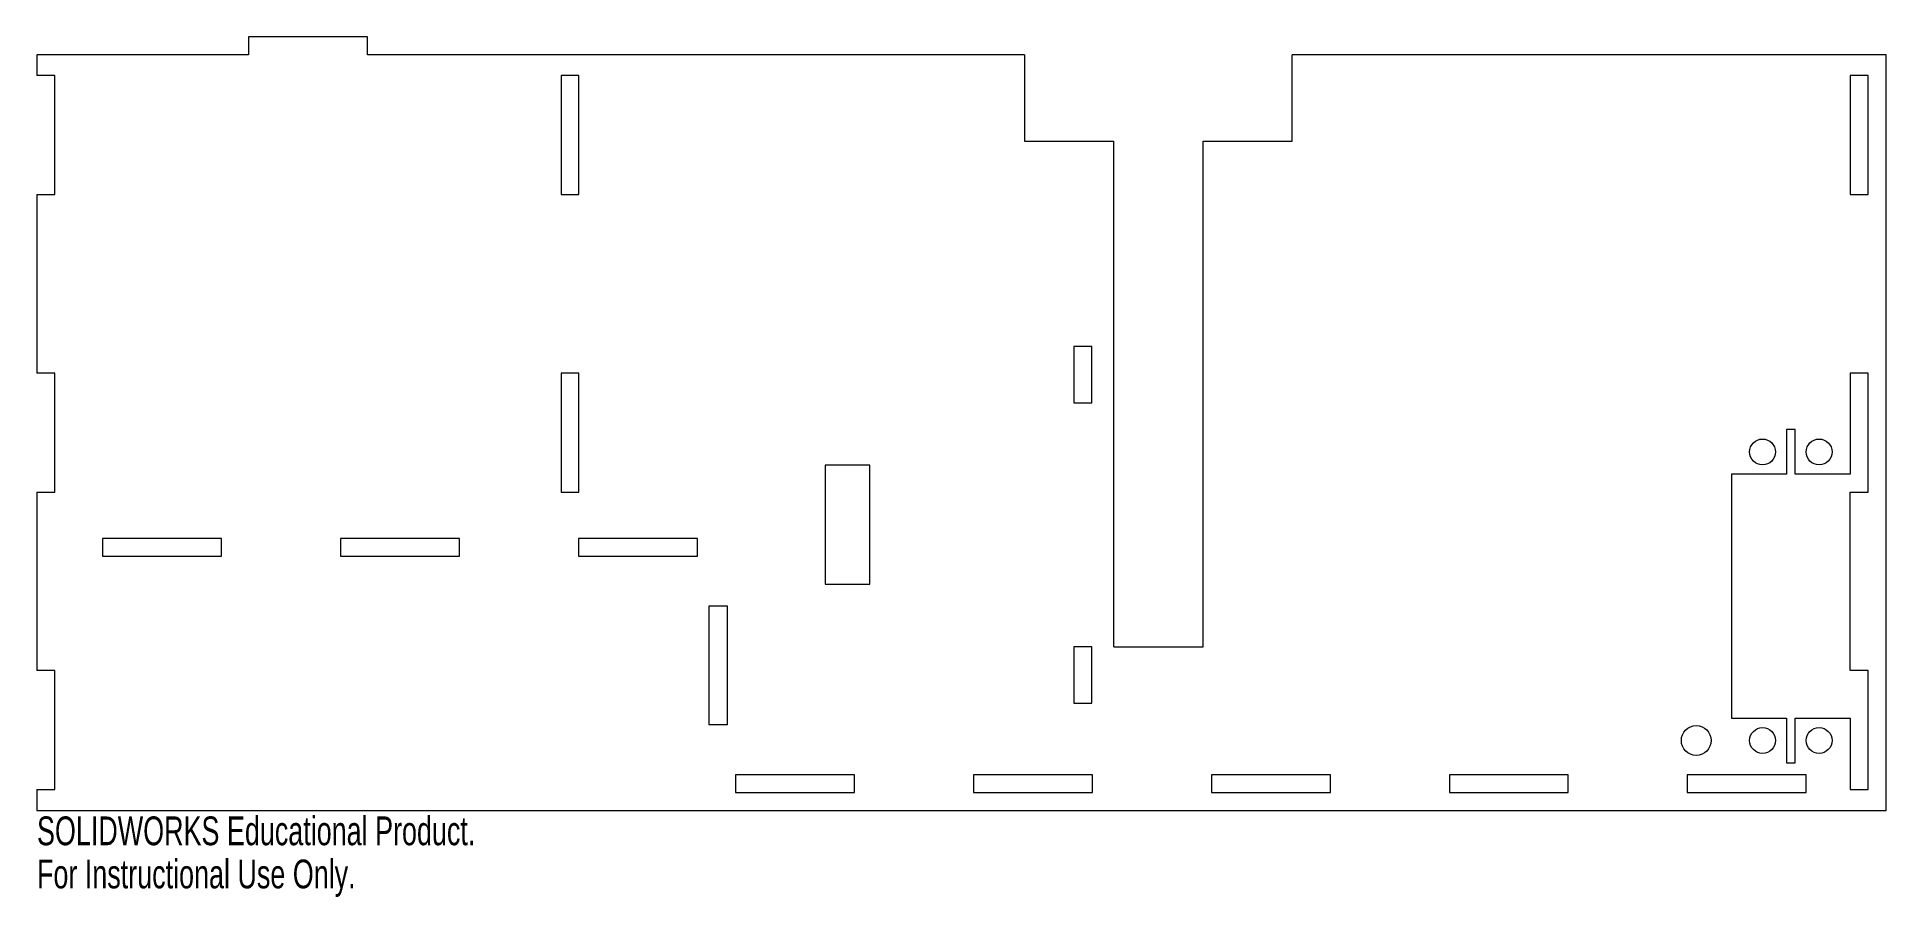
# Model space of a CAD drawing. Header units: millimetres. Extents: x -155 to 155, y -78 to 66.
import ezdxf

# ---------------------------------------------------------------- set-up
doc = ezdxf.new("R2010")
doc.units = ezdxf.units.MM
doc.styles.add('SLDTEXTSTYLE0', font='TXT', dxfattribs={"width": 0.7})

msp = doc.modelspace()

# ---------------------------------------------------------------- linework, layer by layer
at = {"color": 7, "linetype": 'Continuous', "lineweight": 15}
for p, q in [((-119.855, 66.5), (-119.855, 63.5)), ((-99.855, 66.5), (-119.855, 66.5)), ((-99.855, 63.5), (-99.855, 66.5)), ((-155.4, 63.5), (-155.4, 60)), ((-119.855, 63.5), (-155.4, 63.5)), ((10.6, 63.5), (-99.855, 63.5)), ((10.6, 63.5), (10.6, 49)), ((55.6, 49), (55.6, 63.5)), ((155.4, 63.5), (55.6, 63.5)), ((155.4, -63.5), (155.4, 63.5)), ((-152.4, 60), (-155.4, 60)), ((-152.4, 40), (-152.4, 60)), ((-64.31, 60), (-67.31, 60)), ((-67.31, 60), (-67.31, 40)), ((-64.31, 40), (-64.31, 60)), ((152.4, 60), (149.4, 60)), ((149.4, 60), (149.4, 40)), ((152.4, 40), (152.4, 60)), ((10.6, 49), (25.6, 49)), ((25.6, -36), (25.6, 49)), ((40.6, -36), (40.6, 49)), ((40.6, 49), (55.6, 49)), ((-155.4, 40), (-152.4, 40)), ((-155.4, 40), (-155.4, 10)), ((-67.31, 40), (-64.31, 40)), ((149.4, 40), (152.4, 40)), ((21.9, 14.5), (18.9, 14.5)), ((18.9, 14.5), (18.9, 5)), ((21.9, 5), (21.9, 14.5)), ((-152.4, 10), (-155.4, 10)), ((-152.4, -10), (-152.4, 10)), ((-64.31, 10), (-67.31, 10)), ((-67.31, 10), (-67.31, -10)), ((-64.31, -10), (-64.31, 10)), ((152.4, 10), (149.4, 10)), ((149.4, 10), (149.4, -7)), ((152.4, -10), (152.4, 10)), ((18.9, 5), (21.9, 5)), ((140.15, 0.5), (138.65, 0.5)), ((138.65, 0.5), (138.65, -7)), ((140.15, -7), (140.15, 0.5)), ((-15.4, -5.5), (-22.9, -5.5)), ((-22.9, -5.5), (-22.9, -25.5)), ((-15.4, -25.5), (-15.4, -5.5)), ((138.65, -7), (129.4, -7)), ((129.4, -7), (129.4, -48)), ((149.4, -7), (140.15, -7)), ((-155.4, -10), (-155.4, -40)), ((-155.4, -10), (-152.4, -10)), ((-67.31, -10), (-64.31, -10)), ((149.4, -40), (149.4, -10)), ((149.4, -10), (152.4, -10)), ((-124.4, -17.78), (-144.4, -17.78)), ((-144.4, -17.78), (-144.4, -20.78)), ((-124.4, -20.78), (-124.4, -17.78)), ((-84.4, -17.78), (-104.4, -17.78)), ((-104.4, -17.78), (-104.4, -20.78)), ((-84.4, -20.78), (-84.4, -17.78)), ((-44.4, -17.78), (-64.4, -17.78)), ((-64.4, -17.78), (-64.4, -20.78)), ((-44.4, -20.78), (-44.4, -17.78)), ((-144.4, -20.78), (-124.4, -20.78)), ((-104.4, -20.78), (-84.4, -20.78)), ((-64.4, -20.78), (-44.4, -20.78)), ((-22.9, -25.5), (-15.4, -25.5)), ((-42.4, -29.14), (-39.4, -29.14)), ((-42.4, -49.14), (-42.4, -29.14)), ((-39.4, -29.14), (-39.4, -49.14)), ((21.9, -36), (18.9, -36)), ((18.9, -36), (18.9, -45.5)), ((21.9, -45.5), (21.9, -36)), ((25.6, -36), (40.6, -36)), ((-152.4, -40), (-155.4, -40)), ((-152.4, -60), (-152.4, -40)), ((152.4, -40), (149.4, -40)), ((152.4, -60), (152.4, -40)), ((18.9, -45.5), (21.9, -45.5)), ((-39.4, -49.14), (-42.4, -49.14)), ((129.4, -48), (138.65, -48)), ((138.65, -48), (138.65, -55.5)), ((140.15, -55.5), (140.15, -48)), ((140.15, -48), (149.4, -48)), ((149.4, -48), (149.4, -60)), ((138.65, -55.5), (140.15, -55.5)), ((-18, -57.5), (-38, -57.5)), ((-38, -57.5), (-38, -60.5)), ((-18, -60.5), (-18, -57.5)), ((22, -57.5), (2, -57.5)), ((2, -57.5), (2, -60.5)), ((22, -60.5), (22, -57.5)), ((62, -57.5), (42, -57.5)), ((42, -57.5), (42, -60.5)), ((62, -60.5), (62, -57.5)), ((102, -57.5), (82, -57.5)), ((82, -57.5), (82, -60.5)), ((102, -60.5), (102, -57.5)), ((142, -57.5), (122, -57.5)), ((122, -57.5), (122, -60.5)), ((142, -60.5), (142, -57.5)), ((-155.4, -60), (-155.4, -63.5)), ((-155.4, -60), (-152.4, -60)), ((-38, -60.5), (-18, -60.5)), ((2, -60.5), (22, -60.5)), ((42, -60.5), (62, -60.5)), ((82, -60.5), (102, -60.5)), ((122, -60.5), (142, -60.5)), ((149.4, -60), (152.4, -60)), ((-155.4, -63.5), (155.4, -63.5))]:
    msp.add_line(p, q, dxfattribs=at)
for centre, radius in [((134.65, -3.25), 2.175), ((144.15, -3.25), 2.175), ((123.5, -51.75), 2.5), ((134.65, -51.75), 2.175), ((144.15, -51.75), 2.175)]:
    msp.add_circle(centre, radius, dxfattribs=at)

# ---------------------------------------------------------------- texts
at = {"color": 7, "linetype": 'Continuous', "char_height": 4.83362, "attachment_point": 1, "style": 'SLDTEXTSTYLE0'}
for s, insert in [('SOLIDWORKS Educational Product.', (-155.4, -64.52)), ('For Instructional Use Only.', (-155.4, -71.77))]:
    msp.add_mtext(s, dxfattribs=dict(at, insert=insert))

doc.saveas('drawing.dxf')
